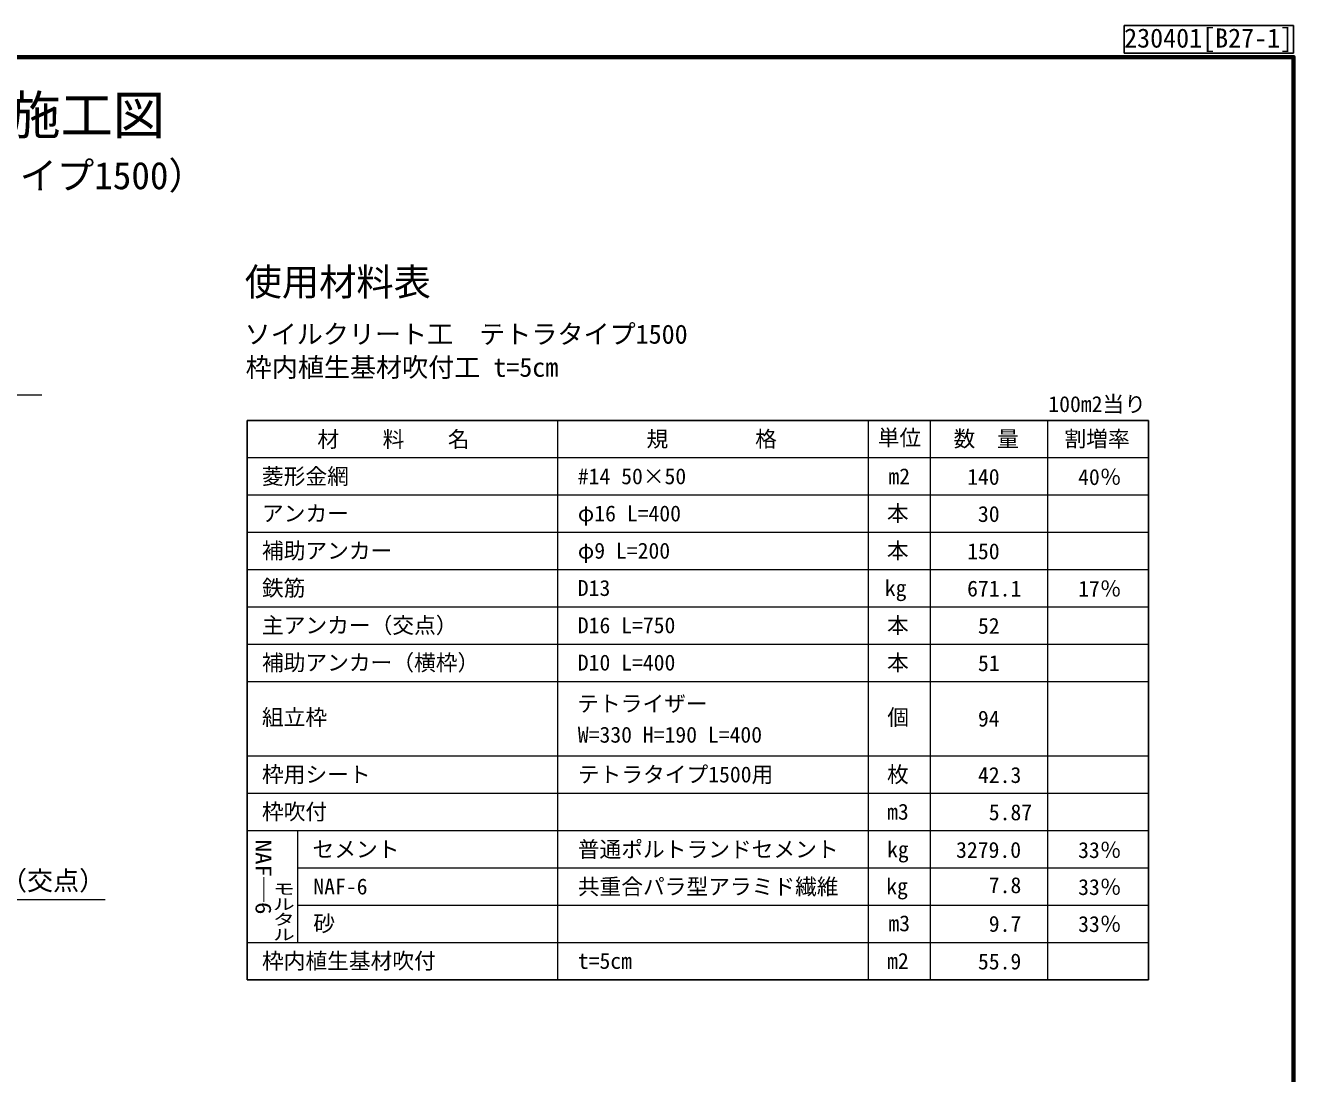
# Model space of a CAD drawing. Units: millimetres, scale not verified. Extents: x 400 to 16400, y 400 to 11650.
# Drawn here: x 9592 to 16400, y 6025 to 11650 of the extents above; entities that cross this region are included whole.
import ezdxf
from ezdxf.enums import TextEntityAlignment as Align

# ---------------------------------------------------------------- set-up
doc = ezdxf.new("R2010")
doc.units = ezdxf.units.MM
doc.header["$LTSCALE"] = 40
for name, color, linetype, lineweight in [('C-DOC', 3, 'Continuous', 25), ('C-MTR-FRAM', 5, 'Continuous', 25), ('C-MTR-LINE', 5, 'Continuous', 13), ('C-STR-HTXT', 1, 'Continuous', 13), ('C-TTL', 2, 'Continuous', 70)]:
    doc.layers.add(name, color=color, linetype=linetype, lineweight=lineweight)
for name, color, linetype in [('C-MTR', 5, 'Continuous'), ('C-MTR-TXT', 5, 'Continuous'), ('C-TTL-TXT', 7, 'Continuous')]:
    doc.layers.add(name, color=color, linetype=linetype)
doc.styles.add('@ＭＳ ゴシック', font='')
doc.styles.add('ＭＳ ゴシック', font='')
doc.styles.get('@ＭＳ ゴシック').set_extended_font_data('@MS Gothic')
doc.styles.get('ＭＳ ゴシック').set_extended_font_data('MS Gothic')

msp = doc.modelspace()

# ---------------------------------------------------------------- linework, layer by layer
at = {"layer": 'C-DOC'}
for p, q in [((16400.37, 11650), (15490.37, 11650)), ((15490.37, 11500), (15490.37, 11650)), ((16400.37, 11500), (16400.37, 11650)), ((15490.37, 11500), (16400.37, 11500))]:
    msp.add_line(p, q, dxfattribs=at)
at = {"layer": 'C-MTR-FRAM'}
for p, q in [((10782.57, 9530.53), (10782.57, 6529.11)), ((10782.57, 9530.53), (15621.35, 9530.53)), ((15621.35, 9530.43), (15621.35, 6529.11)), ((10782.57, 6529.11), (15621.35, 6529.11))]:
    msp.add_line(p, q, dxfattribs=at)
at = {"layer": 'C-MTR-LINE'}
for p, q in [((12449.24, 9530.53), (12449.24, 6529.11)), ((14115.9, 9530.43), (14115.9, 6529.11)), ((14449.24, 9530.43), (14449.24, 6529.11)), ((15079.52, 9530.43), (15079.52, 6529.11)), ((10782.57, 9330.44), (15621.35, 9330.44)), ((10782.57, 9130.34), (15621.35, 9130.34)), ((10782.57, 8930.25), (15621.35, 8930.25)), ((10782.57, 8730.15), (15621.35, 8730.15)), ((10782.57, 8530.06), (15621.35, 8530.06)), ((10782.57, 8329.96), (15621.35, 8329.96)), ((10782.57, 8129.87), (15621.35, 8129.87)), ((10782.57, 7729.68), (15621.35, 7729.68)), ((12174.67, 7729.68), (12177.49, 7729.68)), ((10782.57, 7529.59), (15621.35, 7529.59)), ((10782.57, 7329.49), (15621.35, 7329.49)), ((11053.51, 7329.49), (11053.51, 6729.21)), ((11053.51, 7129.4), (15621.35, 7129.4)), ((11053.51, 6929.3), (15621.35, 6929.3)), ((10782.57, 6729.21), (15621.35, 6729.21))]:
    msp.add_line(p, q, dxfattribs=at)
at = {"layer": 'C-STR-HTXT'}
for p, q in [((8280.04, 9666.66), (9680.04, 9666.66)), ((8761.04, 6958.66), (10021.04, 6958.66))]:
    msp.add_line(p, q, dxfattribs=at)
at = {"layer": 'C-TTL'}
msp.add_lwpolyline([(400, 400), (16400, 400), (16400, 11480), (400, 11480)], close=True, dxfattribs=at)

# ---------------------------------------------------------------- texts
at = {"layer": 'C-DOC', "style": 'ＭＳ ゴシック'}
msp.add_text('230401[B27-1]', height=102.6, dxfattribs=at).set_placement((15490.37, 11500), align=Align.BOTTOM_LEFT)
at = {"layer": 'C-MTR', "style": 'ＭＳ ゴシック'}
for s, height, p in [('使用材料表', 146.6, (10768.96, 10155.98)), ('ソイルクリート工\u3000テトラタイプ1500', 102.6, (10768.96, 9911.11)), ('枠内植生基材吹付工 t=5cm', 102.6, (10774.58, 9733.43))]:
    msp.add_text(s, height=height, dxfattribs=at).set_placement(p, align=Align.BOTTOM_LEFT)
at = {"layer": 'C-MTR-TXT', "style": 'ＭＳ ゴシック'}
for s, p in [('100m2当り', (15083.48, 9549.44)), ('材\u3000\u3000料\u3000\u3000名', (11159.6, 9361.01)), ('規\u3000\u3000\u3000\u3000格', (12926.49, 9362.1)), ('単位', (14167.76, 9369.11)), ('数\u3000量', (14575.09, 9363.08)), ('割増率', (15170.3, 9363.08)), ('菱形金網', (10861.92, 9162)), ('#14 50×50', (12557.56, 9162)), ('m2', (14224.68, 9161.91)), ('140   ', (14647.46, 9158.94)), ('40％', (15243.4, 9157.99)), ('アンカー', (10861.92, 8962.74)), ('φ16 L=400', (12557.56, 8962.74)), ('本', (14216.69, 8962.64)), (' 30   ', (14647.46, 8959.68)), ('補助アンカー', (10861.92, 8762.65)), ('φ9 L=200', (12557.56, 8762.65)), ('本', (14216.69, 8762.55)), ('150   ', (14647.46, 8759.58)), ('鉄筋', (10861.92, 8562.55)), ('D13', (12557.56, 8562.55)), ('kg', (14205.78, 8562.46)), ('671.1', (14647.46, 8559.49)), ('17％', (15243.4, 8558.54)), ('主アンカー（交点）', (10861.92, 8362.46)), ('D16 L=750', (12557.56, 8362.46)), ('本', (14217.78, 8362.36)), (' 52   ', (14647.46, 8359.39)), ('補助アンカー（横枠）', (10861.92, 8162.36)), ('D10 L=400', (12557.56, 8162.36)), ('本', (14217.78, 8162.27)), (' 51   ', (14647.46, 8159.3)), ('テトライザー', (12554.59, 7942.1)), ('組立枠', (10861.92, 7869.04)), ('個', (14218.84, 7868.92)), (' 94   ', (14647.46, 7861.62)), ('W=330 H=190 L=400', (12557.56, 7775.26)), ('枠用シート', (10861.92, 7562.08)), ('テトラタイプ1500用', (12557.56, 7562.08)), ('枚', (14217.78, 7561.98)), (' 42.3 ', (14647.46, 7559.01)), ('枠吹付', (10861.92, 7361.98)), ('m3', (14217.78, 7361.89)), ('  5.87', (14647.46, 7358.92)), ('セメント', (11133.42, 7160.22)), ('普通ポルトランドセメント', (12557.56, 7160.22)), ('kg', (14217.78, 7160.13)), ('3279.0 ', (14588.12, 7157.16)), ('33％', (15243.4, 7156.21)), ('共重合パラ型アラミド繊維', (12557.56, 6960.13)), ('NAF-6', (11137.79, 6960.72)), ('kg', (14213.15, 6961.7)), ('  7.8 ', (14647.46, 6967.8)), ('33％', (15243.4, 6957.78)), ('砂', (11137.79, 6762.29)), ('m3', (14224.68, 6763.27)), ('  9.7 ', (14647.46, 6760.3)), ('33％', (15243.4, 6759.35)), ('枠内植生基材吹付', (10861.92, 6561.61)), ('t=5cm', (12557.56, 6561.61)), ('m2', (14217.78, 6561.51)), (' 55.9', (14647.46, 6558.54))]:
    msp.add_text(s, height=85.53, dxfattribs=at).set_placement(p, align=Align.BOTTOM_LEFT)
at = {"layer": 'C-MTR-TXT', "style": '@ＭＳ ゴシック'}
for s, width, p in [('NAF｜6', 1.15, (10801.66, 6878.9)), ('\u3000\u3000モルタル', 0.7, (10909.8, 6731.12))]:
    msp.add_text(s, height=85.53, rotation=270, dxfattribs=dict(at, width=width)).set_placement(p, align=Align.BOTTOM_RIGHT)
at = {"layer": 'C-STR-HTXT', "color": 7, "style": 'ＭＳ ゴシック'}
msp.add_text('主アンカ－（交点）', height=102.6, dxfattribs=at).set_placement((8761.04, 6978.66), align=Align.BOTTOM_LEFT)
at = {"layer": 'C-TTL-TXT', "color": 3, "style": 'ＭＳ ゴシック'}
for s, height, p in [('簡易吹付法枠工標準施工図', 205.3, (8661.01, 11004.61)), ('（ソイルクリ－ト工\u3000テトラタイプ1500）', 146.6, (8661.01, 10726.84))]:
    msp.add_text(s, height=height, dxfattribs=at).set_placement(p, align=Align.BOTTOM_CENTER)

doc.saveas('drawing.dxf')
